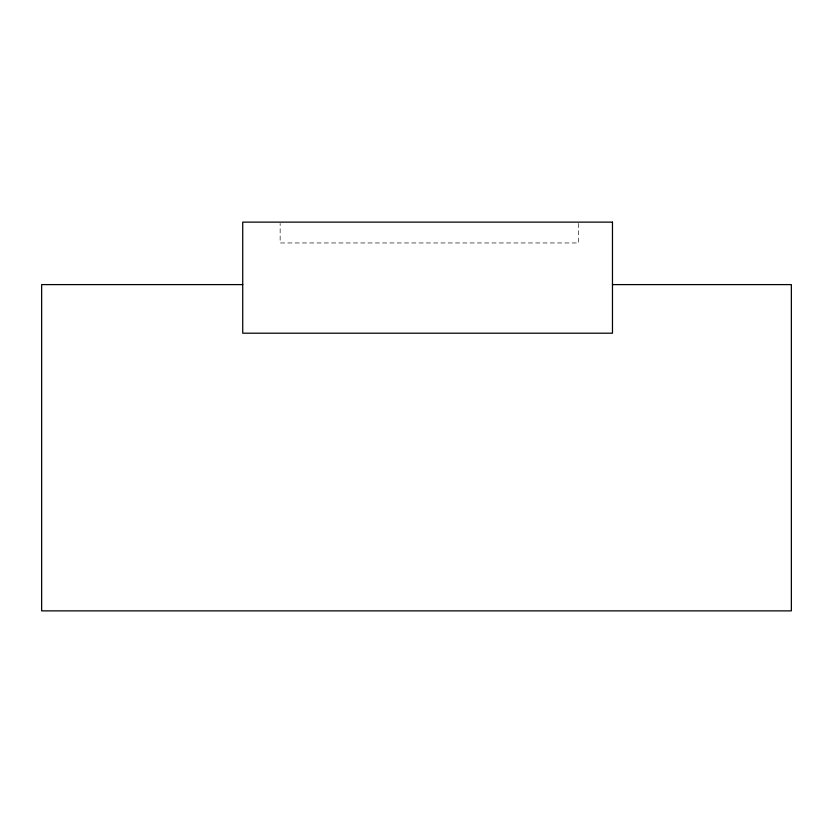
<?xml version="1.0" encoding="UTF-8"?>
<svg xmlns="http://www.w3.org/2000/svg" width="833" height="833" viewBox="0 0 833 833"><rect width="100%" height="100%" fill="white"/><g stroke="black" fill="none" stroke-linecap="round" stroke-linejoin="round"><path stroke-width="0.62" stroke-dasharray="4.17 3.12" d="M578.633 223.431L578.633 242.955L280.148 242.955L280.148 223.431"/><path stroke-width="1.25" d="M242.726 284.605L41.65 284.605L41.65 610.87L791.35 610.87L791.35 284.605L612.474 284.605M612.474 222.13L242.726 222.13L242.726 333.2L612.474 333.2L612.474 222.13"/></g></svg>
